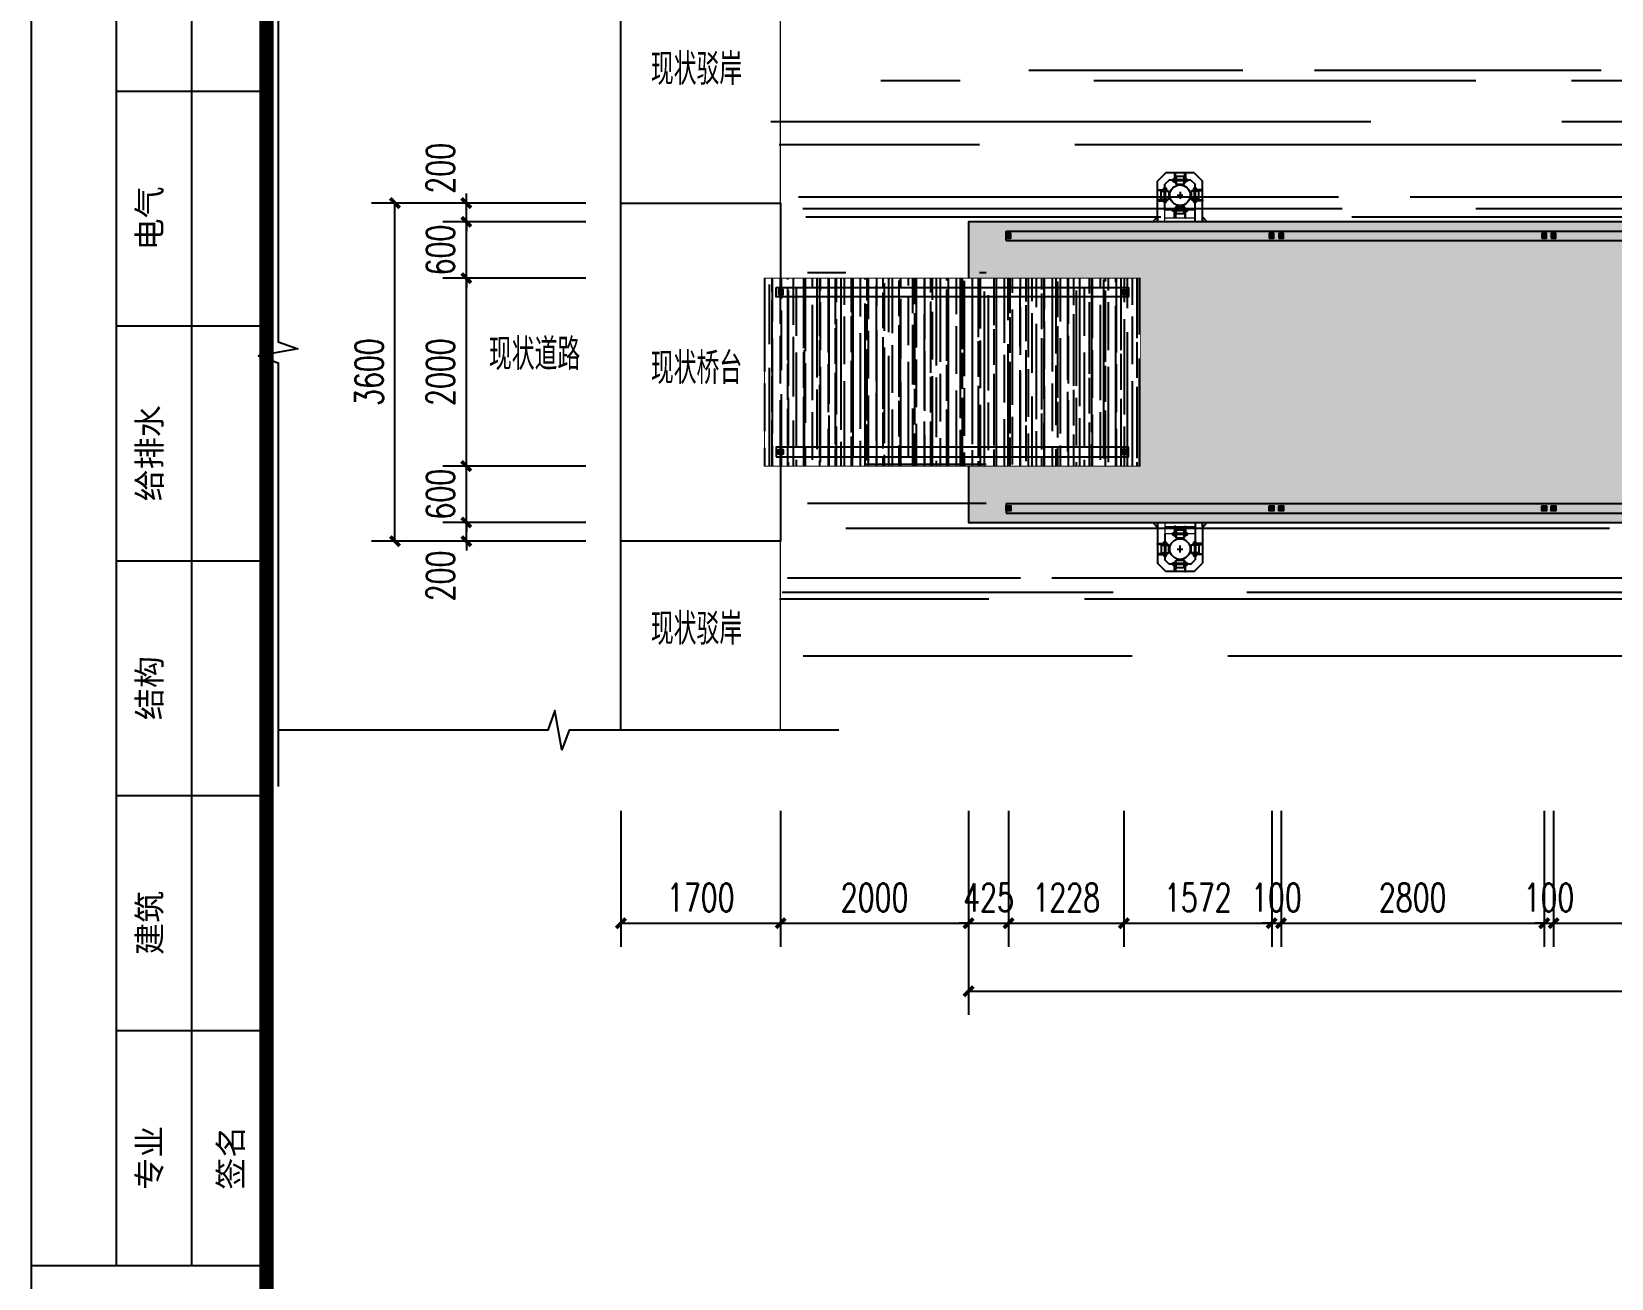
# Model space of a CAD drawing. Extents: x 396092 to 455492, y 17293 to 132793.
# Drawn here: x 396092 to 412902, y 69656 to 82931 of the extents above; entities that cross this region are included whole.
import ezdxf
from ezdxf.enums import TextEntityAlignment as Align

# ---------------------------------------------------------------- set-up
doc = ezdxf.new("R2010")
doc.units = 0
doc.header["$LTSCALE"] = 1000
doc.header["$MEASUREMENT"] = 0
doc.linetypes.add('ACAD_ISO03W100', pattern=[30, 12, -18])
doc.layers.add('8', color=8, linetype='Continuous', lineweight=9)
for name, color, linetype in [('DIM_IDEN', 3, 'Continuous'), ('DIM_SYMB', 3, 'Continuous'), ('DL', 8, 'Continuous'), ('P-SHRUB', 62, 'ZIGZAG'), ('PUB_DIM', 3, 'Continuous'), ('W-MOUNTING固定方式', 5, 'Continuous'), ('构筑', 34, 'Continuous')]:
    doc.layers.add(name, color=color, linetype=linetype)
doc.styles.add('_TCH_DIM', font='SIMPLEX', dxfattribs={"bigfont": 'GBCBIG'})
doc.styles.add('_TCH_DIM_T3', font='SIMPLEX', dxfattribs={"width": 0.705882, "bigfont": 'GBCBIG'})
doc.styles.add('图框 黑体', font='simhei_0.ttf', dxfattribs={"width": 0.7})
doc.linetypes.add('ZIGZAG', pattern='A,0.00254,-5.08,[131,ltypeshp.shx,S=5.08,R=0,X=-5.08,Y=0],-10.16,[131,ltypeshp.shx,S=5.08,R=180,X=5.08,Y=0],-5.08', length=20.32254)
doc.dimstyles.new('_TCH_ARCH&&100', dxfattribs={"dimtxt": 297.5, "dimasz": 100, "dimexe": 250, "dimexo": 300, "dimgap": 126.25, "dimtad": 1, "dimdec": 0, "dimzin": 0, "dimdsep": 46, "dimtxsty": '_TCH_DIM_T3', "dimblk": 'ARCHTICK', "dimcen": 0.09, "dimclrt": 7, "dimazin": 2, "dimtfac": 1, "dimtdec": 0, "dimtix": 1, "dimtmove": 2, "dimatfit": 3, "dimfxl": 100, "dimtolj": 1, "dimtzin": 0, "dimarcsym": 0})
pattern_1 = [(0, (180318.4, -36901.4), (2235.2, 1016), [15240, -2032, 5080, -1016]), (0, (181669.7, -36393.4), (-1016, 1351.28), [3048, -335.28, 6096, -762]), (0, (180826.4, -36037.8), (5283.2, 680.72), [8128, -1422.4, 4064, -1016])]
pattern_2 = [(90, (-66717.86, 0), (-127, 279.4), [1905, -254, 635, -127]), (90, (-66781.36, 168.91), (-168.91, -127), [381, -41.91, 762, -95.25]), (90, (-66825.81, 63.5), (-85.09, 660.4), [1016, -177.8, 508, -127])]
pattern_3 = [(45, (-386.517, 1938.003), (-5.61266008, 5.61266008), [])]
pattern_4 = [(45, (2413.483, 1938.003), (-5.61266008, 5.61266008), [])]
pattern_5 = [(45, (2513.483, 1938.003), (-5.61266008, 5.61266008), [])]
pattern_6 = [(45, (5313.483, 1938.003), (-5.61266008, 5.61266008), [])]
pattern_7 = [(45, (5413.483, 1938.003), (-5.61266008, 5.61266008), [])]
pattern_8 = [(45, (-2808.554, 1338.003), (-5.61266008, 5.61266008), [])]

# ---------------------------------------------------------------- blocks, each defined once
blk = doc.blocks.new('A$C1EDE4923')
at = {"color": 4}
for p, q in [((-266, 120), (-270, 120)), ((-269, 126), (-266, 126)), ((-266, 114), (-269, 114))]:
    blk.add_line(p, q, dxfattribs=at)
for p, q in [((-257, 126), (-264, 126)), ((-264, 115), (-257, 115)), ((-253, 123), (-257, 120)), ((-253, 121), (-257, 118)), ((-232, 80), (-232, 160)), ((-148, 80), (-148, 160)), ((-128, 123), (-124, 120)), ((-128, 121), (-124, 118)), ((-124, 126), (-117, 126)), ((-117, 115), (-124, 115)), ((-115, 129), (-115, 111))]:
    blk.add_line(p, q)
at = {"color": 1}
for p, q in [((-240, 127), (-250, 127)), ((-250, 113), (-240, 113)), ((-131, 127), (-141, 127)), ((-131, 113), (-141, 113))]:
    blk.add_line(p, q, dxfattribs=at)
at = {"color": 6, "linetype": 'ACAD_ISO03W100'}
for p, q in [((-131, 126), (-250, 126)), ((-131, 114), (-250, 114))]:
    blk.add_line(p, q, dxfattribs=at)
at = {"color": 2}
for p, q in [((-250, 120), (-240, 120)), ((-141, 120), (-131, 120))]:
    blk.add_line(p, q, dxfattribs=at)
for points in [[(-270, 125), (-268, 127), (-268, 113), (-270, 115)], [(-266, 129), (-266, 126), (-266, 115), (-266, 112)], [(-249, 142), (-240, 142), (-240, 40), (-249, 40)], [(-232, 160), (-148, 160), (-145, 157), (-145, 83), (-148, 80), (-232, 80), (-235, 83), (-235, 157)], [(-132, 142), (-141, 142), (-141, 40), (-132, 40)]]:
    blk.add_lwpolyline(points, close=True)
for points in [[(-268, 127), (-266, 127), (-266, 113), (-268, 113)], [(-253, 107), (-253, 135), (-250, 135), (-250, 107), (-253, 107), (-253, 108)], [(-128, 107), (-128, 135), (-131, 135), (-131, 107), (-128, 107), (-128, 108)]]:
    blk.add_lwpolyline(points)
for points in [[(-264, 132), (-257, 132), (-257, 131), (-253, 131), (-253, 110), (-257, 110), (-257, 131), (-257, 109), (-264, 109, -0.666667), (-264, 115, -0.363636), (-264, 126, -0.666667)], [(-117, 132), (-124, 132), (-124, 131), (-128, 131), (-128, 110), (-124, 110), (-124, 131), (-124, 109), (-117, 109, 0.666667), (-117, 115, 0.363636), (-117, 126, 0.666667)]]:
    blk.add_lwpolyline(points, format="xyb", close=True)
blk = doc.blocks.new('A$Ce900529c')
for p, q in [((964.47, -638.99), (964.47, -738.99)), ((972.47, -638.99), (972.47, -738.99)), ((980.47, -713.99), (964.47, -713.99)), ((980.47, -738.99), (964.47, -738.99)), ((964.47, -738.99), (964.47, -838.99)), ((980.47, -738.99), (964.47, -738.99)), ((972.47, -738.99), (972.47, -838.99)), ((980.47, -738.99), (980.47, -838.99)), ((980.47, -763.99), (964.47, -763.99)), ((980.47, -788.99), (964.47, -788.99)), ((980.47, -813.99), (964.47, -813.99)), ((955.47, -838.99), (980.47, -838.99))]:
    blk.add_line(p, q)
blk.add_lwpolyline([(955.47, -628.99), (1549.47, -628.99), (1549.47, -1048.99), (955.47, -1048.99)], close=True)
at = {"const_width": 1.5}
blk.add_lwpolyline([(1539.47, -638.99), (980.47, -638.99), (980.47, -1038.99), (1539.47, -1038.99)], close=True, dxfattribs=at)
at = {"style": '图框 黑体'}
for s, p in [('电气', (967.97, -727.51)), ('给排水', (967.97, -752.51)), ('结构', (967.97, -777.51)), ('建筑', (967.97, -802.51)), ('专业', (967.97, -827.51)), ('签名', (976.6, -827.51))]:
    blk.add_text(s, height=2.5, rotation=90, dxfattribs=at).set_placement(p, align=Align.MIDDLE)
blk = doc.blocks.new('_ArchTick')
at = {"color": 0, "linetype": 'ByBlock', "const_width": 0.4}
blk.add_lwpolyline([(-0.5, -0.5), (0.5, 0.5)], dxfattribs=at)
blk = doc.blocks.new('*D158')
at = {"layer": 'Defpoints', "color": 0, "transparency": 16777216}
for p in [(406062, 74212), (440562, 74212), (440562, 72714)]:
    blk.add_point(p, dxfattribs=at)
at = {"layer": 'PUB_DIM', "color": 0, "lineweight": -2, "transparency": 16777216}
for p, q in [((406062, 73912), (406062, 72464)), ((440562, 73912), (440562, 72464)), ((406062, 72714), (440562, 72714))]:
    blk.add_line(p, q, dxfattribs=at)
at = {"layer": 'PUB_DIM', "color": 0, "lineweight": -2, "transparency": 16777216, "xscale": 100, "yscale": 100, "zscale": 100, "rotation": 180}
blk.add_blockref('_ArchTick', (406062, 72714), dxfattribs=at)
at = {"layer": 'PUB_DIM', "color": 0, "lineweight": -2, "transparency": 16777216, "xscale": 100, "yscale": 100, "zscale": 100}
blk.add_blockref('_ArchTick', (440562, 72714), dxfattribs=at)
at = {"layer": 'PUB_DIM', "color": 7, "transparency": 16777216, "insert": (423312, 72989), "char_height": 297.5, "attachment_point": 5, "style": '_TCH_DIM_T3'}
blk.add_mtext('\\A1;34500', dxfattribs=at)
blk = doc.blocks.new('*D159')
at = {"layer": 'Defpoints', "color": 0, "transparency": 16777216}
for p in [(402362, 74936), (404062, 74936), (404062, 73438)]:
    blk.add_point(p, dxfattribs=at)
at = {"layer": 'PUB_DIM', "color": 0, "lineweight": -2, "transparency": 16777216}
for p, q in [((402362, 74636), (402362, 73188)), ((404062, 74636), (404062, 73188)), ((402362, 73438), (404062, 73438))]:
    blk.add_line(p, q, dxfattribs=at)
at = {"layer": 'PUB_DIM', "color": 0, "lineweight": -2, "transparency": 16777216, "xscale": 100, "yscale": 100, "zscale": 100, "rotation": 180}
blk.add_blockref('_ArchTick', (402362, 73438), dxfattribs=at)
at = {"layer": 'PUB_DIM', "color": 0, "lineweight": -2, "transparency": 16777216, "xscale": 100, "yscale": 100, "zscale": 100}
blk.add_blockref('_ArchTick', (404062, 73438), dxfattribs=at)
at = {"layer": 'PUB_DIM', "color": 7, "transparency": 16777216, "insert": (403212, 73713), "char_height": 297.5, "attachment_point": 5, "style": '_TCH_DIM_T3'}
blk.add_mtext('\\A1;1700', dxfattribs=at)
blk = doc.blocks.new('*D160')
at = {"layer": 'Defpoints', "color": 0, "transparency": 16777216}
for p in [(404062, 74936), (406062, 74936), (406062, 73438)]:
    blk.add_point(p, dxfattribs=at)
at = {"layer": 'PUB_DIM', "color": 0, "lineweight": -2, "transparency": 16777216}
for p, q in [((404062, 74636), (404062, 73188)), ((406062, 74636), (406062, 73188)), ((404062, 73438), (406062, 73438))]:
    blk.add_line(p, q, dxfattribs=at)
at = {"layer": 'PUB_DIM', "color": 0, "lineweight": -2, "transparency": 16777216, "xscale": 100, "yscale": 100, "zscale": 100, "rotation": 180}
blk.add_blockref('_ArchTick', (404062, 73438), dxfattribs=at)
at = {"layer": 'PUB_DIM', "color": 0, "lineweight": -2, "transparency": 16777216, "xscale": 100, "yscale": 100, "zscale": 100}
blk.add_blockref('_ArchTick', (406062, 73438), dxfattribs=at)
at = {"layer": 'PUB_DIM', "color": 7, "transparency": 16777216, "insert": (405062, 73713), "char_height": 297.5, "attachment_point": 5, "style": '_TCH_DIM_T3'}
blk.add_mtext('\\A1;2000', dxfattribs=at)
blk = doc.blocks.new('*D161')
at = {"layer": 'Defpoints', "color": 0, "transparency": 16777216}
for p in [(406062, 74936), (406487, 74936), (406487, 73438)]:
    blk.add_point(p, dxfattribs=at)
at = {"layer": 'PUB_DIM', "color": 0, "lineweight": -2, "transparency": 16777216}
for p, q in [((406062, 74636), (406062, 73188)), ((406487, 74636), (406487, 73188)), ((406062, 73438), (405962, 73438)), ((406062, 73438), (406487, 73438)), ((406487, 73438), (406587, 73438))]:
    blk.add_line(p, q, dxfattribs=at)
at = {"layer": 'PUB_DIM', "color": 0, "lineweight": -2, "transparency": 16777216, "xscale": 100, "yscale": 100, "zscale": 100}
blk.add_blockref('_ArchTick', (406062, 73438), dxfattribs=at)
at = {"layer": 'PUB_DIM', "color": 0, "lineweight": -2, "transparency": 16777216, "xscale": 100, "yscale": 100, "zscale": 100, "rotation": 180}
blk.add_blockref('_ArchTick', (406487, 73438), dxfattribs=at)
at = {"layer": 'PUB_DIM', "color": 7, "transparency": 16777216, "insert": (406274, 73713), "char_height": 297.5, "attachment_point": 5, "style": '_TCH_DIM_T3'}
blk.add_mtext('\\A1;425', dxfattribs=at)
blk = doc.blocks.new('*D162')
at = {"layer": 'Defpoints', "color": 0, "transparency": 16777216}
for p in [(406487, 74936), (407715, 74936), (407715, 73438)]:
    blk.add_point(p, dxfattribs=at)
at = {"layer": 'PUB_DIM', "color": 0, "lineweight": -2, "transparency": 16777216}
for p, q in [((406487, 74636), (406487, 73188)), ((407715, 74636), (407715, 73188)), ((406487, 73438), (407715, 73438))]:
    blk.add_line(p, q, dxfattribs=at)
at = {"layer": 'PUB_DIM', "color": 0, "lineweight": -2, "transparency": 16777216, "xscale": 100, "yscale": 100, "zscale": 100, "rotation": 180}
blk.add_blockref('_ArchTick', (406487, 73438), dxfattribs=at)
at = {"layer": 'PUB_DIM', "color": 0, "lineweight": -2, "transparency": 16777216, "xscale": 100, "yscale": 100, "zscale": 100}
blk.add_blockref('_ArchTick', (407715, 73438), dxfattribs=at)
at = {"layer": 'PUB_DIM', "color": 7, "transparency": 16777216, "insert": (407101, 73713), "char_height": 297.5, "attachment_point": 5, "style": '_TCH_DIM_T3'}
blk.add_mtext('\\A1;1228', dxfattribs=at)
blk = doc.blocks.new('*D163')
at = {"layer": 'Defpoints', "color": 0, "transparency": 16777216}
for p in [(407715, 74936), (409287, 74936), (409287, 73438)]:
    blk.add_point(p, dxfattribs=at)
at = {"layer": 'PUB_DIM', "color": 0, "lineweight": -2, "transparency": 16777216}
for p, q in [((407715, 74636), (407715, 73188)), ((409287, 74636), (409287, 73188)), ((407715, 73438), (409287, 73438))]:
    blk.add_line(p, q, dxfattribs=at)
at = {"layer": 'PUB_DIM', "color": 0, "lineweight": -2, "transparency": 16777216, "xscale": 100, "yscale": 100, "zscale": 100, "rotation": 180}
blk.add_blockref('_ArchTick', (407715, 73438), dxfattribs=at)
at = {"layer": 'PUB_DIM', "color": 0, "lineweight": -2, "transparency": 16777216, "xscale": 100, "yscale": 100, "zscale": 100}
blk.add_blockref('_ArchTick', (409287, 73438), dxfattribs=at)
at = {"layer": 'PUB_DIM', "color": 7, "transparency": 16777216, "insert": (408501, 73713), "char_height": 297.5, "attachment_point": 5, "style": '_TCH_DIM_T3'}
blk.add_mtext('\\A1;1572', dxfattribs=at)
blk = doc.blocks.new('*D164')
at = {"layer": 'Defpoints', "color": 0, "transparency": 16777216}
for p in [(409287, 74936), (409387, 74936), (409387, 73438)]:
    blk.add_point(p, dxfattribs=at)
at = {"layer": 'PUB_DIM', "color": 0, "lineweight": -2, "transparency": 16777216}
for p, q in [((409287, 74636), (409287, 73188)), ((409387, 74636), (409387, 73188)), ((409287, 73438), (409187, 73438)), ((409287, 73438), (409387, 73438)), ((409387, 73438), (409487, 73438))]:
    blk.add_line(p, q, dxfattribs=at)
at = {"layer": 'PUB_DIM', "color": 0, "lineweight": -2, "transparency": 16777216, "xscale": 100, "yscale": 100, "zscale": 100}
blk.add_blockref('_ArchTick', (409287, 73438), dxfattribs=at)
at = {"layer": 'PUB_DIM', "color": 0, "lineweight": -2, "transparency": 16777216, "xscale": 100, "yscale": 100, "zscale": 100, "rotation": 180}
blk.add_blockref('_ArchTick', (409387, 73438), dxfattribs=at)
at = {"layer": 'PUB_DIM', "color": 7, "transparency": 16777216, "insert": (409337, 73713), "char_height": 297.5, "attachment_point": 5, "style": '_TCH_DIM_T3'}
blk.add_mtext('\\A1;100', dxfattribs=at)
blk = doc.blocks.new('*D165')
at = {"layer": 'Defpoints', "color": 0, "transparency": 16777216}
for p in [(409387, 74936), (412187, 74936), (412187, 73438)]:
    blk.add_point(p, dxfattribs=at)
at = {"layer": 'PUB_DIM', "color": 0, "lineweight": -2, "transparency": 16777216}
for p, q in [((409387, 74636), (409387, 73188)), ((412187, 74636), (412187, 73188)), ((409387, 73438), (412187, 73438))]:
    blk.add_line(p, q, dxfattribs=at)
at = {"layer": 'PUB_DIM', "color": 0, "lineweight": -2, "transparency": 16777216, "xscale": 100, "yscale": 100, "zscale": 100, "rotation": 180}
blk.add_blockref('_ArchTick', (409387, 73438), dxfattribs=at)
at = {"layer": 'PUB_DIM', "color": 0, "lineweight": -2, "transparency": 16777216, "xscale": 100, "yscale": 100, "zscale": 100}
blk.add_blockref('_ArchTick', (412187, 73438), dxfattribs=at)
at = {"layer": 'PUB_DIM', "color": 7, "transparency": 16777216, "insert": (410787, 73713), "char_height": 297.5, "attachment_point": 5, "style": '_TCH_DIM_T3'}
blk.add_mtext('\\A1;2800', dxfattribs=at)
blk = doc.blocks.new('*D166')
at = {"layer": 'Defpoints', "color": 0, "transparency": 16777216}
for p in [(412187, 74936), (412287, 74936), (412287, 73438)]:
    blk.add_point(p, dxfattribs=at)
at = {"layer": 'PUB_DIM', "color": 0, "lineweight": -2, "transparency": 16777216}
for p, q in [((412187, 74636), (412187, 73188)), ((412287, 74636), (412287, 73188)), ((412187, 73438), (412087, 73438)), ((412187, 73438), (412287, 73438)), ((412287, 73438), (412387, 73438))]:
    blk.add_line(p, q, dxfattribs=at)
at = {"layer": 'PUB_DIM', "color": 0, "lineweight": -2, "transparency": 16777216, "xscale": 100, "yscale": 100, "zscale": 100}
blk.add_blockref('_ArchTick', (412187, 73438), dxfattribs=at)
at = {"layer": 'PUB_DIM', "color": 0, "lineweight": -2, "transparency": 16777216, "xscale": 100, "yscale": 100, "zscale": 100, "rotation": 180}
blk.add_blockref('_ArchTick', (412287, 73438), dxfattribs=at)
at = {"layer": 'PUB_DIM', "color": 7, "transparency": 16777216, "insert": (412237, 73713), "char_height": 297.5, "attachment_point": 5, "style": '_TCH_DIM_T3'}
blk.add_mtext('\\A1;100', dxfattribs=at)
blk = doc.blocks.new('*D167')
at = {"layer": 'Defpoints', "color": 0, "transparency": 16777216}
for p in [(412287, 74936), (415087, 74936), (415087, 73438)]:
    blk.add_point(p, dxfattribs=at)
at = {"layer": 'PUB_DIM', "color": 0, "lineweight": -2, "transparency": 16777216}
for p, q in [((412287, 74636), (412287, 73188)), ((415087, 74636), (415087, 73188)), ((412287, 73438), (415087, 73438))]:
    blk.add_line(p, q, dxfattribs=at)
at = {"layer": 'PUB_DIM', "color": 0, "lineweight": -2, "transparency": 16777216, "xscale": 100, "yscale": 100, "zscale": 100, "rotation": 180}
blk.add_blockref('_ArchTick', (412287, 73438), dxfattribs=at)
at = {"layer": 'PUB_DIM', "color": 0, "lineweight": -2, "transparency": 16777216, "xscale": 100, "yscale": 100, "zscale": 100}
blk.add_blockref('_ArchTick', (415087, 73438), dxfattribs=at)
at = {"layer": 'PUB_DIM', "color": 7, "transparency": 16777216, "insert": (413687, 73713), "char_height": 297.5, "attachment_point": 5, "style": '_TCH_DIM_T3'}
blk.add_mtext('\\A1;2800', dxfattribs=at)
blk = doc.blocks.new('*D197')
at = {"layer": 'Defpoints', "color": 0, "transparency": 16777216}
for p in [(399958, 81105), (401528, 81105), (401528, 77505)]:
    blk.add_point(p, dxfattribs=at)
at = {"layer": 'PUB_DIM', "color": 0, "lineweight": -2, "transparency": 16777216}
for p, q in [((401228, 81105), (399708, 81105)), ((399958, 77505), (399958, 81105)), ((401228, 77505), (399708, 77505))]:
    blk.add_line(p, q, dxfattribs=at)
at = {"layer": 'PUB_DIM', "color": 0, "lineweight": -2, "transparency": 16777216, "xscale": 100, "yscale": 100, "zscale": 100}
for p, rotation in [((399958, 81105), 90), ((399958, 77505), 270)]:
    blk.add_blockref('_ArchTick', p, dxfattribs=dict(at, rotation=rotation))
at = {"layer": 'PUB_DIM', "color": 7, "transparency": 16777216, "insert": (399683, 79305), "char_height": 297.5, "attachment_point": 5, "rotation": 90, "style": '_TCH_DIM_T3'}
blk.add_mtext('\\A1;3600', dxfattribs=at)
blk = doc.blocks.new('*D231')
at = {"layer": 'Defpoints', "color": 0, "transparency": 16777216}
for p in [(400718, 81105), (402288, 81105), (402288, 80905)]:
    blk.add_point(p, dxfattribs=at)
at = {"layer": 'PUB_DIM', "color": 0, "lineweight": -2, "transparency": 16777216}
for p, q in [((400718, 81105), (400718, 81205)), ((401988, 81105), (400468, 81105)), ((400718, 80905), (400718, 81105)), ((401988, 80905), (400468, 80905)), ((400718, 80905), (400718, 80805))]:
    blk.add_line(p, q, dxfattribs=at)
at = {"layer": 'PUB_DIM', "color": 0, "lineweight": -2, "transparency": 16777216, "xscale": 100, "yscale": 100, "zscale": 100}
for p, rotation in [((400718, 81105), 270), ((400718, 80905), 90)]:
    blk.add_blockref('_ArchTick', p, dxfattribs=dict(at, rotation=rotation))
at = {"layer": 'PUB_DIM', "color": 7, "transparency": 16777216, "insert": (400443, 81475), "char_height": 297.5, "attachment_point": 5, "rotation": 90, "style": '_TCH_DIM_T3'}
blk.add_mtext('\\A1;200', dxfattribs=at)
blk = doc.blocks.new('*D232')
at = {"layer": 'Defpoints', "color": 0, "transparency": 16777216}
for p in [(400718, 80905), (402288, 80905), (402288, 80305)]:
    blk.add_point(p, dxfattribs=at)
at = {"layer": 'PUB_DIM', "color": 0, "lineweight": -2, "transparency": 16777216}
for p, q in [((401988, 80905), (400468, 80905)), ((400718, 80905), (400718, 81005)), ((400718, 80305), (400718, 80905)), ((401988, 80305), (400468, 80305)), ((400718, 80305), (400718, 80205))]:
    blk.add_line(p, q, dxfattribs=at)
at = {"layer": 'PUB_DIM', "color": 0, "lineweight": -2, "transparency": 16777216, "xscale": 100, "yscale": 100, "zscale": 100}
for p, rotation in [((400718, 80905), 270), ((400718, 80305), 90)]:
    blk.add_blockref('_ArchTick', p, dxfattribs=dict(at, rotation=rotation))
at = {"layer": 'PUB_DIM', "color": 7, "transparency": 16777216, "insert": (400443, 80605), "char_height": 297.5, "attachment_point": 5, "rotation": 90, "style": '_TCH_DIM_T3'}
blk.add_mtext('\\A1;600', dxfattribs=at)
blk = doc.blocks.new('*D233')
at = {"layer": 'Defpoints', "color": 0, "transparency": 16777216}
for p in [(400718, 80305), (402288, 80305), (402288, 78305)]:
    blk.add_point(p, dxfattribs=at)
at = {"layer": 'PUB_DIM', "color": 0, "lineweight": -2, "transparency": 16777216}
for p, q in [((401988, 80305), (400468, 80305)), ((400718, 78305), (400718, 80305)), ((401988, 78305), (400468, 78305))]:
    blk.add_line(p, q, dxfattribs=at)
at = {"layer": 'PUB_DIM', "color": 0, "lineweight": -2, "transparency": 16777216, "xscale": 100, "yscale": 100, "zscale": 100}
for p, rotation in [((400718, 80305), 90), ((400718, 78305), 270)]:
    blk.add_blockref('_ArchTick', p, dxfattribs=dict(at, rotation=rotation))
at = {"layer": 'PUB_DIM', "color": 7, "transparency": 16777216, "insert": (400443, 79305), "char_height": 297.5, "attachment_point": 5, "rotation": 90, "style": '_TCH_DIM_T3'}
blk.add_mtext('\\A1;2000', dxfattribs=at)
blk = doc.blocks.new('*D234')
at = {"layer": 'Defpoints', "color": 0, "transparency": 16777216}
for p in [(400718, 78305), (402288, 78305), (402288, 77705)]:
    blk.add_point(p, dxfattribs=at)
at = {"layer": 'PUB_DIM', "color": 0, "lineweight": -2, "transparency": 16777216}
for p, q in [((400718, 78305), (400718, 78405)), ((401988, 78305), (400468, 78305)), ((400718, 77705), (400718, 78305)), ((401988, 77705), (400468, 77705)), ((400718, 77705), (400718, 77605))]:
    blk.add_line(p, q, dxfattribs=at)
at = {"layer": 'PUB_DIM', "color": 0, "lineweight": -2, "transparency": 16777216, "xscale": 100, "yscale": 100, "zscale": 100}
for p, rotation in [((400718, 78305), 270), ((400718, 77705), 90)]:
    blk.add_blockref('_ArchTick', p, dxfattribs=dict(at, rotation=rotation))
at = {"layer": 'PUB_DIM', "color": 7, "transparency": 16777216, "insert": (400443, 78005), "char_height": 297.5, "attachment_point": 5, "rotation": 90, "style": '_TCH_DIM_T3'}
blk.add_mtext('\\A1;600', dxfattribs=at)
blk = doc.blocks.new('*D235')
at = {"layer": 'Defpoints', "color": 0, "transparency": 16777216}
for p in [(400718, 77705), (402288, 77705), (402288, 77505)]:
    blk.add_point(p, dxfattribs=at)
at = {"layer": 'PUB_DIM', "color": 0, "lineweight": -2, "transparency": 16777216}
for p, q in [((401988, 77705), (400468, 77705)), ((400718, 77705), (400718, 77805)), ((400718, 77505), (400718, 77705)), ((401988, 77505), (400468, 77505)), ((400718, 77505), (400718, 77405))]:
    blk.add_line(p, q, dxfattribs=at)
at = {"layer": 'PUB_DIM', "color": 0, "lineweight": -2, "transparency": 16777216, "xscale": 100, "yscale": 100, "zscale": 100}
for p, rotation in [((400718, 77705), 270), ((400718, 77505), 90)]:
    blk.add_blockref('_ArchTick', p, dxfattribs=dict(at, rotation=rotation))
at = {"layer": 'PUB_DIM', "color": 7, "transparency": 16777216, "insert": (400443, 77135), "char_height": 297.5, "attachment_point": 5, "rotation": 90, "style": '_TCH_DIM_T3'}
blk.add_mtext('\\A1;200', dxfattribs=at)

msp = doc.modelspace()

# ---------------------------------------------------------------- hatches: boundary and pattern name
at = {"layer": 'DL'}
h = msp.add_hatch(dxfattribs=at)
h.set_pattern_fill('AR-RROOF', color=5, scale=800, style=0)
h.set_pattern_definition(pattern_1)
h.paths.add_polyline_path([(423599.8, 80904.9), (423599.8, 82330.7), (421507.9, 82393.1), (416450.1, 82735.2), (408578.2, 82621.2), (406349.8, 82502.4), (406349.8, 80904.9), (406749.8, 80904.9)])
h.paths.add_polyline_path([(406349.8, 82502.4), (405726.1, 82469.2), (403844.8, 82281.1), (404349.8, 80904.9), (404349.8, 80207.1), (404507.4, 80207.1), (406249.8, 80207.1), (406249.8, 80904.9), (406349.8, 80904.9)])
h = msp.add_hatch(dxfattribs=at)
h.set_pattern_fill('AR-RROOF', color=5, scale=800, style=0)
h.set_pattern_definition(pattern_1)
h.paths.add_polyline_path([(423599.8, 77704.9), (423599.8, 76279.1), (421507.9, 76216.7), (416450.1, 75874.6), (408578.2, 75988.6), (406349.8, 76107.4), (406349.8, 77704.9), (406749.8, 77704.9)])
h.paths.add_polyline_path([(406349.8, 76107.4), (405726.1, 76140.7), (403844.8, 76328.7), (404349.8, 77704.9), (404349.8, 78402.8), (404507.4, 78402.8), (406249.8, 78402.8), (406249.8, 77704.9), (406349.8, 77704.9)])
at = {"layer": 'P-SHRUB', "linetype": 'ByBlock'}
h = msp.add_hatch(dxfattribs=at)
h.set_pattern_fill('ANSI31', color=37, scale=5)
h.set_pattern_definition(pattern_3)
h.paths.add_polyline_path([(406511.5, 80729.9), (406511.5, 80779.9), (406461.5, 80779.9), (406461.5, 80729.9)])
h = msp.add_hatch(dxfattribs=at)
h.set_pattern_fill('ANSI31', color=37, scale=5)
h.set_pattern_definition(pattern_4)
h.paths.add_polyline_path([(409311.5, 80729.9), (409311.5, 80779.9), (409261.5, 80779.9), (409261.5, 80729.9)])
h = msp.add_hatch(dxfattribs=at)
h.set_pattern_fill('ANSI31', color=37, scale=5)
h.set_pattern_definition(pattern_5)
h.paths.add_polyline_path([(409411.5, 80729.9), (409411.5, 80779.9), (409361.5, 80779.9), (409361.5, 80729.9)])
h = msp.add_hatch(dxfattribs=at)
h.set_pattern_fill('ANSI31', color=37, scale=5)
h.set_pattern_definition(pattern_6)
h.paths.add_polyline_path([(412211.5, 80729.9), (412211.5, 80779.9), (412161.5, 80779.9), (412161.5, 80729.9)])
h = msp.add_hatch(dxfattribs=at)
h.set_pattern_fill('ANSI31', color=37, scale=5)
h.set_pattern_definition(pattern_7)
h.paths.add_polyline_path([(412311.5, 80729.9), (412311.5, 80779.9), (412261.5, 80779.9), (412261.5, 80729.9)])
h = msp.add_hatch(dxfattribs=at)
h.set_pattern_fill('ANSI31', color=37, scale=5)
h.set_pattern_definition(pattern_8)
h.paths.add_polyline_path([(404089.5, 80129.9), (404089.5, 80179.9), (404039.5, 80179.9), (404039.5, 80129.9)])
h = msp.add_hatch(dxfattribs=at)
h.set_pattern_fill('ANSI31', color=37, scale=5)
h.set_pattern_definition(pattern_8)
h.paths.add_polyline_path([(407739.5, 80129.9), (407739.5, 80179.9), (407689.5, 80179.9), (407689.5, 80129.9)])
h = msp.add_hatch(dxfattribs=at)
h.set_pattern_fill('ANSI31', color=37, scale=5)
h.set_pattern_definition(pattern_8)
h.paths.add_polyline_path([(404039.5, 78479.9), (404039.5, 78429.9), (404089.5, 78429.9), (404089.5, 78479.9)])
h = msp.add_hatch(dxfattribs=at)
h.set_pattern_fill('ANSI31', color=37, scale=5)
h.set_pattern_definition(pattern_8)
h.paths.add_polyline_path([(407689.5, 78479.9), (407689.5, 78429.9), (407739.5, 78429.9), (407739.5, 78479.9)])
h = msp.add_hatch(dxfattribs=at)
h.set_pattern_fill('ANSI31', color=37, scale=5)
h.set_pattern_definition(pattern_3)
h.paths.add_polyline_path([(406461.5, 77879.9), (406461.5, 77829.9), (406511.5, 77829.9), (406511.5, 77879.9)])
h = msp.add_hatch(dxfattribs=at)
h.set_pattern_fill('ANSI31', color=37, scale=5)
h.set_pattern_definition(pattern_4)
h.paths.add_polyline_path([(409261.5, 77879.9), (409261.5, 77829.9), (409311.5, 77829.9), (409311.5, 77879.9)])
h = msp.add_hatch(dxfattribs=at)
h.set_pattern_fill('ANSI31', color=37, scale=5)
h.set_pattern_definition(pattern_5)
h.paths.add_polyline_path([(409361.5, 77879.9), (409361.5, 77829.9), (409411.5, 77829.9), (409411.5, 77879.9)])
h = msp.add_hatch(dxfattribs=at)
h.set_pattern_fill('ANSI31', color=37, scale=5)
h.set_pattern_definition(pattern_6)
h.paths.add_polyline_path([(412161.5, 77879.9), (412161.5, 77829.9), (412211.5, 77829.9), (412211.5, 77879.9)])
h = msp.add_hatch(dxfattribs=at)
h.set_pattern_fill('ANSI31', color=37, scale=5)
h.set_pattern_definition(pattern_7)
h.paths.add_polyline_path([(412261.5, 77879.9), (412261.5, 77829.9), (412311.5, 77829.9), (412311.5, 77879.9)])
at = {"layer": '构筑'}
h = msp.add_hatch(dxfattribs=at)
h.set_pattern_fill('AR-RROOF', color=256, scale=100, angle=90, style=0)
h.set_pattern_definition(pattern_2)
h.paths.add_polyline_path([(438733.6, 80304.9), (440561.5, 80304.9), (440561.5, 80904.9), (406061.5, 80904.9), (406061.5, 80304.9), (407889.5, 80304.9), (407889.5, 78304.9), (406061.5, 78304.9), (406061.5, 77704.9), (440561.5, 77704.9), (440561.5, 78304.9), (438733.6, 78304.9)])
h = msp.add_hatch(dxfattribs=at)
h.set_pattern_fill('AR-RROOF', color=256, scale=100, angle=90, style=0)
h.set_pattern_definition(pattern_2)
h.paths.add_polyline_path([(407889.5, 80304.9), (403889.5, 80304.9), (403889.5, 78304.9), (407889.5, 78304.9)])

# ---------------------------------------------------------------- linework, layer by layer
for points in [[(402361.5, 75492.3), (402361.5, 83539.6)], [(404061.5, 78304.9), (404061.5, 77504.9), (402361.5, 77504.9), (402361.5, 81104.9), (404061.5, 81104.9), (404061.5, 80304.9)]]:
    msp.add_lwpolyline(points)
at = {"elevation": 1000}
for points in [[(406461.5, 80804.9), (440161.5, 80804.9)], [(406461.5, 80704.9), (406461.5, 80804.9)], [(406461.5, 80704.9), (440161.5, 80704.9)], [(406461.5, 77904.9), (440161.5, 77904.9)], [(406461.5, 77904.9), (406461.5, 77804.9)], [(406461.5, 77804.9), (440161.5, 77804.9)]]:
    msp.add_lwpolyline(points, dxfattribs=at)
for points in [[(404014.5, 80204.9), (407764.5, 80204.9), (407764.5, 80104.9), (404014.5, 80104.9)], [(404014.5, 78404.9), (407764.5, 78404.9), (407764.5, 78504.9), (404014.5, 78504.9)]]:
    msp.add_lwpolyline(points, close=True, dxfattribs=at)
at = {"layer": '8'}
for points in [[(404061.5, 81104.9), (404061.5, 83539.6)], [(404061.5, 75492.3), (404061.5, 77504.9)]]:
    msp.add_lwpolyline(points, dxfattribs=at)
at = {"layer": 'DIM_SYMB'}
for points in [[(398716.5, 84139.6), (398716.5, 79628.4), (398926.5, 79552), (398506.5, 79478), (398716.5, 79403.4), (398716.5, 74892.3)], [(404681.7, 75492.3), (401811.6, 75492.3), (401735.2, 75282.3), (401661.1, 75702.3), (401586.6, 75492.3), (398716.5, 75492.3)]]:
    msp.add_lwpolyline(points, dxfattribs=at)
at = {"layer": 'P-SHRUB', "color": 39, "linetype": 'ByBlock', "elevation": 1000}
for points in [[(406461.5, 80729.9), (406511.5, 80729.9), (406511.5, 80779.9), (406461.5, 80779.9)], [(409261.5, 80729.9), (409311.5, 80729.9), (409311.5, 80779.9), (409261.5, 80779.9)], [(409361.5, 80729.9), (409411.5, 80729.9), (409411.5, 80779.9), (409361.5, 80779.9)], [(412161.5, 80729.9), (412211.5, 80729.9), (412211.5, 80779.9), (412161.5, 80779.9)], [(412261.5, 80729.9), (412311.5, 80729.9), (412311.5, 80779.9), (412261.5, 80779.9)], [(404039.5, 80129.9), (404089.5, 80129.9), (404089.5, 80179.9), (404039.5, 80179.9)], [(407739.5, 80129.9), (407689.5, 80129.9), (407689.5, 80179.9), (407739.5, 80179.9)], [(404039.5, 78479.9), (404089.5, 78479.9), (404089.5, 78429.9), (404039.5, 78429.9)], [(407739.5, 78479.9), (407689.5, 78479.9), (407689.5, 78429.9), (407739.5, 78429.9)], [(406461.5, 77879.9), (406511.5, 77879.9), (406511.5, 77829.9), (406461.5, 77829.9)], [(409261.5, 77879.9), (409311.5, 77879.9), (409311.5, 77829.9), (409261.5, 77829.9)], [(409361.5, 77879.9), (409411.5, 77879.9), (409411.5, 77829.9), (409361.5, 77829.9)], [(412161.5, 77879.9), (412211.5, 77879.9), (412211.5, 77829.9), (412161.5, 77829.9)], [(412261.5, 77879.9), (412311.5, 77879.9), (412311.5, 77829.9), (412261.5, 77829.9)]]:
    msp.add_lwpolyline(points, close=True, dxfattribs=at)
at = {"layer": 'W-MOUNTING固定方式'}
for p, q in [((408161.7, 81428.1, 2500), (408071.7, 81338.1, 2500)), ((408461.6, 81428.1, 2500), (408161.7, 81428.1, 2500)), ((408461.6, 81428.1, 2500), (408551.6, 81338.1, 2500)), ((408071.7, 80904.9, 2500), (408071.7, 81338.1, 2500)), ((408194.9, 81348.1, 2500), (408151.7, 81304.9, 2500)), ((408151.7, 81028.1, 2500), (408151.7, 81304.9, 2500)), ((408428.5, 81348.1, 2500), (408194.9, 81348.1, 2500)), ((408428.5, 81348.1, 2500), (408471.6, 81304.9, 2500)), ((408471.6, 80904.9, 2500), (408471.6, 81304.9, 2500)), ((408551.6, 80904.9, 2500), (408551.6, 81338.1, 2500)), ((408071.7, 77704.9, 2500), (408071.7, 77271.8, 2500)), ((408471.6, 77704.9, 2500), (408471.6, 77304.9, 2500)), ((408551.6, 77704.9, 2500), (408551.6, 77271.8, 2500)), ((408151.7, 77581.8, 2500), (408151.7, 77304.9, 2500)), ((408161.7, 77181.8, 2500), (408071.7, 77271.8, 2500)), ((408194.9, 77261.8, 2500), (408151.7, 77304.9, 2500)), ((408461.6, 77181.8, 2500), (408161.7, 77181.8, 2500)), ((408428.5, 77261.8, 2500), (408194.9, 77261.8, 2500)), ((408428.5, 77261.8, 2500), (408471.6, 77304.9, 2500)), ((408461.6, 77181.8, 2500), (408551.6, 77271.8, 2500))]:
    msp.add_line(p, q, dxfattribs=at)
at = {"layer": 'W-MOUNTING固定方式', "color": 0, "lineweight": 5}
for p, q in [((408151.7, 80904.9, 2500), (408151.7, 81038.9, 2500)), ((408471.6, 81028.1, 2500), (408151.7, 81028.1, 2500)), ((408151.7, 80948.1, 2500), (408471.6, 80948.1, 2500)), ((408151.7, 77704.9, 2500), (408151.7, 77570.9, 2500)), ((408151.7, 77661.8, 2500), (408471.6, 77661.8, 2500)), ((408471.6, 77581.8, 2500), (408151.7, 77581.8, 2500))]:
    msp.add_line(p, q, dxfattribs=at)
at = {"layer": 'W-MOUNTING固定方式', "color": 1}
for p, q in [((408281.7, 81188.4, 2500), (408341.7, 81188.4, 2500)), ((408281.7, 77421.4, 2500), (408341.7, 77421.4, 2500))]:
    msp.add_line(p, q, dxfattribs=at)
at = {"layer": 'W-MOUNTING固定方式', "lineweight": 25}
for points in [[(408311.7, 81226), (408311.7, 81150.8)], [(408311.7, 77383.8), (408311.7, 77459)]]:
    msp.add_lwpolyline(points, dxfattribs=at)
at = {"layer": 'W-MOUNTING固定方式', "color": 1, "elevation": 2500}
for points in [[(408023.5, 80904.9), (408061.7, 80947.9), (408071.7, 80947.9), (408071.7, 80904.9)], [(408599.8, 80904.9), (408561.6, 80947.9), (408551.6, 80947.9), (408551.6, 80904.9)], [(408023.5, 77704.9), (408061.7, 77661.9), (408071.7, 77661.9), (408071.7, 77704.9)], [(408599.8, 77704.9), (408561.6, 77661.9), (408551.6, 77661.9), (408551.6, 77704.9)]]:
    msp.add_lwpolyline(points, dxfattribs=at)
at = {"layer": 'W-MOUNTING固定方式'}
for centre in [(408311.7, 81188.4, 2500), (408311.7, 77421.4, 2500)]:
    msp.add_circle(centre, 109.5, dxfattribs=at)
at = {"layer": '构筑', "elevation": 1000}
for points in [[(440561.5, 80304.9), (440561.5, 80904.9), (406061.5, 80904.9), (406061.5, 80304.9)], [(406061.5, 78304.9), (406061.5, 77704.9), (440561.5, 77704.9), (440561.5, 78304.9)]]:
    msp.add_lwpolyline(points, dxfattribs=at)
at = {"layer": '构筑', "const_width": 10, "elevation": 1000}
msp.add_lwpolyline([(403889.5, 80304.9), (407889.5, 80304.9), (407889.5, 78304.9), (403889.5, 78304.9)], close=True, dxfattribs=at)

# ---------------------------------------------------------------- block references
at = {"xscale": 100, "yscale": 100, "zscale": 100}
msp.add_blockref('A$Ce900529c', (300545.2, 153692.1), dxfattribs=at)
at = {"layer": 'W-MOUNTING固定方式', "color": 6, "lineweight": 5, "extrusion": (0, 0, -1), "zscale": -1}
for p, rotation in [((-408502.2, 81467.6, -2500), 180), ((-408591.2, 80997.9, -2500), 270), ((-408502.2, 77701.3, -2500), 180), ((-408032.2, 77611.9, -2500), 90)]:
    msp.add_blockref('A$C1EDE4923', p, dxfattribs=dict(at, rotation=rotation))
at = {"layer": 'W-MOUNTING固定方式', "color": 6, "lineweight": 5, "extrusion": (0, 0, -1), "xscale": -1, "zscale": -1}
for p, rotation in [((-408032.2, 80997.9, -2500), 90), ((-408591.2, 77611.9, -2500), 270)]:
    msp.add_blockref('A$C1EDE4923', p, dxfattribs=dict(at, rotation=rotation))
for p in [(-408502.2, 80908.5, -2500), (-408502.2, 77142.2, -2500)]:
    msp.add_blockref('A$C1EDE4923', p, dxfattribs=at)

# ---------------------------------------------------------------- texts
at = {"layer": 'DIM_IDEN', "color": 7, "style": '_TCH_DIM'}
for s, p in [('现状驳岸', (402681.2, 82361.8)), ('现状道路', (400958.1, 79326.4)), ('现状桥台', (402681.2, 79178.3)), ('现状驳岸', (402681.2, 76402.2))]:
    msp.add_text(s, height=337.59, dxfattribs=at).set_placement(p)

# ---------------------------------------------------------------- dimensions: what is measured, and where the dimension line sits
at = {"layer": 'PUB_DIM'}
for base, p1, p2, picture, middle in [((400717.8, 81104.9), (402288.2, 80904.9), (402288.2, 81104.9), '*D231', (400442.8, 81474.9)), ((400717.8, 77704.9), (402288.2, 77504.9), (402288.2, 77704.9), '*D235', (400442.8, 77134.9))]:
    dim = msp.add_linear_dim(base=base, p1=p1, p2=p2, angle=90, dimstyle='_TCH_ARCH&&100', dxfattribs=at)
    dim.commit()
    dim.dimension.update_dxf_attribs({"geometry": picture, "text_midpoint": middle, "dimtype": 129})
for p1, p2, distance, picture, middle in [((401528, 77504.9), (401528, 81104.9), 1570.4, '*D197', (399682.6, 79304.9)), ((402288.2, 80304.9), (402288.2, 80904.9), 1570.4, '*D232', (400442.8, 80604.9)), ((402288.2, 78304.9), (402288.2, 80304.9), 1570.4, '*D233', (400442.8, 79304.9)), ((402288.2, 77704.9), (402288.2, 78304.9), 1570.4, '*D234', (400442.8, 78004.9)), ((402361.5, 74935.8), (404061.5, 74935.8), -1498.2, '*D159', (403211.5, 73712.7)), ((404061.5, 74935.8), (406061.5, 74935.8), -1498.2, '*D160', (405061.5, 73712.7)), ((406061.5, 74935.8), (406486.5, 74935.8), -1498.2, '*D161', (406274, 73712.7)), ((406486.5, 74935.8), (407714.5, 74935.8), -1498.2, '*D162', (407100.5, 73712.7)), ((407714.5, 74935.8), (409286.5, 74935.8), -1498.2, '*D163', (408500.5, 73712.7)), ((409286.5, 74935.8), (409386.5, 74935.8), -1498.2, '*D164', (409336.5, 73712.7)), ((409386.5, 74935.8), (412186.5, 74935.8), -1498.2, '*D165', (410786.5, 73712.7)), ((412186.5, 74935.8), (412286.5, 74935.8), -1498.2, '*D166', (412236.5, 73712.7)), ((412286.5, 74935.8), (415086.5, 74935.8), -1498.2, '*D167', (413686.5, 73712.7)), ((406061.5, 74211.8), (440561.5, 74211.8), -1498.2, '*D158', (423311.5, 72988.6))]:
    dim = msp.add_aligned_dim(p1=p1, p2=p2, distance=distance, dimstyle='_TCH_ARCH&&100', dxfattribs=at)
    dim.commit()
    dim.dimension.update_dxf_attribs({"geometry": picture, "text_midpoint": middle})

doc.saveas('drawing.dxf')
